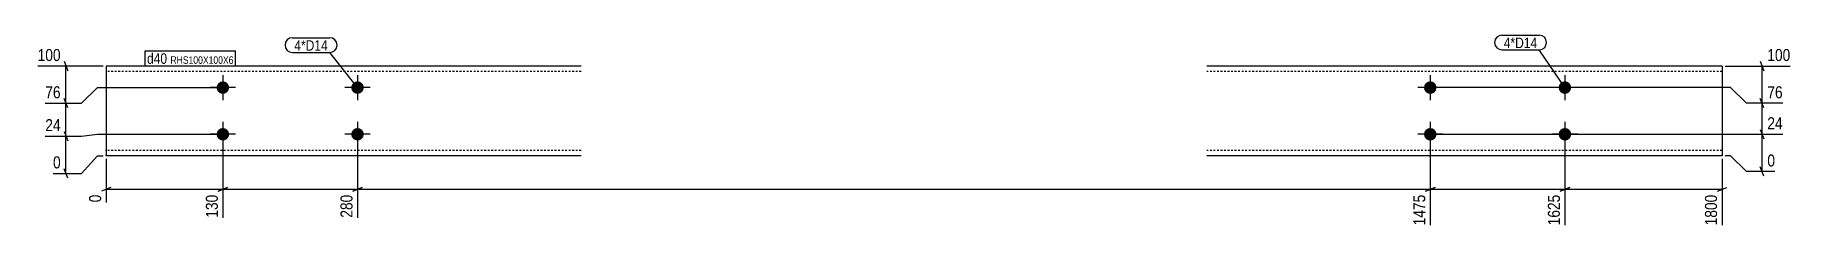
# Model space of a CAD drawing. Header units: millimetres. Extents: x 8 to 9915, y 8 to 222.
# Drawn here: x 8 to 1966, y 8 to 222 of the extents above.
import ezdxf

# ---------------------------------------------------------------- set-up
doc = ezdxf.new("R2010")
doc.units = ezdxf.units.MM
doc.linetypes.add('DXK_LINE_DOT2', pattern=[3.9198, 1.9599, -1.9599])
for name, color, linetype in [('MÅLSÆTNING', 7, 'Continuous'), ('STÅL', 7, 'Continuous'), ('TEKST', 7, 'Continuous')]:
    doc.layers.add(name, color=color, linetype=linetype)
doc.styles.add('Arial Narrow', font='ARIALN.TTF', dxfattribs={"height": 0.2})

msp = doc.modelspace()

# ---------------------------------------------------------------- hatches: boundary and pattern name
at = {"layer": 'STÅL', "linetype": 'Continuous'}
for points in [[(216.8, 156.9, -1), (216.8, 170.9, -1)], [(366.8, 156.9, -1), (366.8, 170.9, -1)], [(1561.8, 156.9, -1), (1561.8, 170.9, -1)], [(1711.8, 156.9, -1), (1711.8, 170.9, -1)], [(216.8, 104.9, -1), (216.8, 118.9, -1)], [(366.8, 104.9, -1), (366.8, 118.9, -1)], [(1561.8, 104.9, -1), (1561.8, 118.9, -1)], [(1711.8, 104.9, -1), (1711.8, 118.9, -1)]]:
    msp.add_hatch(color=3, dxfattribs=at).paths.add_polyline_path(points)

# ---------------------------------------------------------------- linework, layer by layer
at = {"layer": 'MÅLSÆTNING', "color": 7, "linetype": 'Continuous'}
for p, q in [((83.3, 187.9), (10.5, 187.9)), ((39.9, 193.2), (44.1, 182.7)), ((42, 146.4), (42, 187.9)), ((1890.3, 187.9), (1962.9, 187.9)), ((1929.3, 193.2), (1933.5, 182.7)), ((1931.4, 146.4), (1931.4, 187.9)), ((59.5, 146.4), (77, 163.9)), ((59.5, 146.4), (77, 163.9)), ((77, 163.9), (213.3, 163.9)), ((77, 163.9), (213.3, 163.9)), ((1896.4, 163.9), (1565.3, 163.9)), ((1896.4, 163.9), (1565.3, 163.9)), ((1913.9, 146.4), (1896.4, 163.9)), ((1913.9, 146.4), (1896.4, 163.9)), ((19, 146.4), (59.5, 146.4)), ((19, 146.4), (59.5, 146.4)), ((44.1, 141.2), (39.9, 151.7)), ((44.1, 141.2), (39.9, 151.7)), ((42, 109.8), (42, 146.4)), ((1954.4, 146.4), (1913.9, 146.4)), ((1954.4, 146.4), (1913.9, 146.4)), ((19, 109.8), (59.5, 109.8)), ((19, 109.8), (59.5, 109.8)), ((39.9, 115.1), (44.1, 104.6)), ((39.9, 115.1), (44.1, 104.6)), ((42, 68.3), (42, 109.8)), ((59.5, 109.8), (77, 111.9)), ((59.5, 109.8), (77, 111.9)), ((77, 111.9), (213.3, 111.9)), ((77, 111.9), (213.3, 111.9)), ((216.8, 108.4), (216.8, 19)), ((216.8, 108.4), (216.8, 19)), ((366.8, 108.4), (366.8, 19)), ((366.8, 108.4), (366.8, 19)), ((1561.8, 108.4), (1561.8, 10.5)), ((1561.8, 108.4), (1561.8, 10.5)), ((1565.3, 111.9), (1954.4, 111.9)), ((1711.8, 108.4), (1711.8, 10.5)), ((1711.8, 108.4), (1711.8, 10.5)), ((1929.3, 117.2), (1933.5, 106.7)), ((1931.4, 70.4), (1931.4, 111.9)), ((59.5, 68.3), (77, 87.9)), ((77, 87.9), (83.3, 87.9)), ((86.8, 84.4), (86.8, 36.1)), ((1886.8, 84.4), (1886.8, 10.5)), ((1896.4, 87.9), (1890.3, 87.9)), ((1913.9, 70.4), (1896.4, 87.9)), ((27.6, 68.3), (59.5, 68.3)), ((44.1, 63.1), (39.9, 73.6)), ((1945.8, 70.4), (1913.9, 70.4)), ((1933.5, 65.2), (1929.3, 75.7)), ((92.1, 52.7), (81.6, 48.5)), ((86.8, 50.6), (216.8, 50.6)), ((222.1, 52.7), (211.6, 48.5)), ((211.6, 48.5), (222.1, 52.7)), ((216.8, 50.6), (366.8, 50.6)), ((372.1, 52.7), (361.6, 48.5)), ((361.6, 48.5), (372.1, 52.7)), ((366.8, 50.6), (1561.8, 50.6)), ((1567.1, 52.7), (1556.6, 48.5)), ((1556.6, 48.5), (1567.1, 52.7)), ((1561.8, 50.6), (1711.8, 50.6)), ((1717.1, 52.7), (1706.6, 48.5)), ((1706.6, 48.5), (1717.1, 52.7)), ((1711.8, 50.6), (1886.8, 50.6)), ((1881.6, 48.5), (1892.1, 52.7))]:
    msp.add_line(p, q, dxfattribs=at)
at = {"layer": 'STÅL', "color": 2, "linetype": 'Continuous'}
for p, q in [((615.8, 187.9), (86.8, 187.9)), ((86.8, 187.9), (86.8, 88.8)), ((1886.8, 187.9), (1312.8, 187.9)), ((1886.8, 187.9), (1886.8, 87.9)), ((86.8, 87.9), (86.8, 88.8)), ((615.8, 87.9), (86.8, 87.9)), ((1886.8, 87.9), (1312.8, 87.9))]:
    msp.add_line(p, q, dxfattribs=at)
at = {"layer": 'STÅL', "color": 7, "linetype": 'DXK_LINE_DOT2'}
for p, q in [((615.8, 181.9), (86.8, 181.9)), ((1886.8, 181.9), (1312.8, 181.9)), ((86.8, 93.9), (86.8, 94.4)), ((615.8, 93.9), (86.8, 93.9)), ((1886.8, 93.9), (1312.8, 93.9)), ((1886.8, 93.9), (1886.8, 94.4))]:
    msp.add_line(p, q, dxfattribs=at)
at = {"layer": 'STÅL', "color": 3, "linetype": 'Continuous'}
for p, q in [((216.8, 177.9), (216.8, 149.9)), ((366.8, 177.9), (366.8, 149.9)), ((1561.8, 177.9), (1561.8, 149.9)), ((1711.8, 177.9), (1711.8, 149.9)), ((230.8, 163.9), (202.8, 163.9)), ((380.8, 163.9), (352.8, 163.9)), ((1575.8, 163.9), (1547.8, 163.9)), ((1725.8, 163.9), (1697.8, 163.9)), ((216.8, 125.9), (216.8, 97.9)), ((366.8, 125.9), (366.8, 97.9)), ((1561.8, 125.9), (1561.8, 97.9)), ((1711.8, 125.9), (1711.8, 97.9)), ((230.8, 111.9), (202.8, 111.9)), ((380.8, 111.9), (352.8, 111.9)), ((1575.8, 111.9), (1547.8, 111.9)), ((1725.8, 111.9), (1697.8, 111.9))]:
    msp.add_line(p, q, dxfattribs=at)

# ---------------------------------------------------------------- wipeouts: each hides what was drawn before it
at = {"color": 0}
for points in [[(333.7, 205), (333.7, 217.3), (296.4, 217.3), (296.4, 205)], [(1681, 207.9), (1681, 220.2), (1643.7, 220.2), (1643.7, 207.9)]]:
    msp.add_wipeout(points, dxfattribs=at).dxf.layer = 'TEKST'

# ---------------------------------------------------------------- next in the draw order: wipeouts: each hides what was drawn before it
at = {"color": 0, "linetype": 'Continuous'}
for points in [[(38.9, 190.7), (38.9, 210.3), (7.7, 210.3), (7.7, 190.7)], [(1965.7, 190.7), (1965.7, 210.3), (1934.5, 210.3), (1934.5, 190.7)], [(38.9, 149.2), (38.9, 168.8), (16.2, 168.8), (16.2, 149.2)], [(38.9, 112.6), (38.9, 132.2), (16.2, 132.2), (16.2, 112.6)], [(1957.2, 114.7), (1957.2, 134.3), (1934.5, 134.3), (1934.5, 114.7)], [(38.9, 71.1), (38.9, 90.7), (24.8, 90.7), (24.8, 71.1)], [(1948.6, 73.2), (1948.6, 92.8), (1934.5, 92.8), (1934.5, 73.2)], [(84, 47.4), (64.4, 47.4), (64.4, 33.3), (84, 33.3)], [(214, 47.4), (194.4, 47.4), (194.4, 16.2), (214, 16.2)], [(364, 47.4), (344.4, 47.4), (344.4, 16.2), (364, 16.2)], [(1559, 47.4), (1539.4, 47.4), (1539.4, 7.7), (1559, 7.7)], [(1709, 47.4), (1689.4, 47.4), (1689.4, 7.7), (1709, 7.7)], [(1884, 47.4), (1864.4, 47.4), (1864.4, 7.7), (1884, 7.7)]]:
    msp.add_wipeout(points, dxfattribs=at).dxf.layer = 'MÅLSÆTNING'
at = {"color": 0}
for points in [[(333.7, 205), (333.7, 217.3), (296.4, 217.3), (296.4, 205)], [(1681, 207.9), (1681, 220.2), (1643.7, 220.2), (1643.7, 207.9)], [(154.7, 190.4), (154.7, 202.6), (132.3, 202.6), (132.3, 190.4)]]:
    msp.add_wipeout(points, dxfattribs=at).dxf.layer = 'TEKST'

# ---------------------------------------------------------------- next in the draw order: linework, layer by layer
at = {"layer": 'MÅLSÆTNING', "color": 7, "linetype": 'Continuous'}
for p, q in [((1933.5, 141.2), (1929.3, 151.7)), ((1933.5, 141.2), (1929.3, 151.7)), ((1931.4, 111.9), (1931.4, 146.4)), ((1565.3, 111.9), (1954.4, 111.9)), ((1929.3, 117.2), (1933.5, 106.7))]:
    msp.add_line(p, q, dxfattribs=at)
at = {"layer": 'TEKST', "color": 7, "linetype": 'Continuous'}
for p, q in [((294.3, 219.4), (335.8, 219.4)), ((1641.6, 222.3), (1683.1, 222.3)), ((294.3, 202.9), (335.8, 202.9)), ((366.8, 163.9), (335.8, 202.9)), ((1641.6, 205.8), (1683.1, 205.8)), ((1711.8, 163.9), (1683.1, 205.8))]:
    msp.add_line(p, q, dxfattribs=at)
for centre, radius, start, end in [((294.3, 211.2), 8.22, 90, 270), ((335.8, 211.2), 8.23, 270, 90), ((1641.6, 214.1), 8.23, 90, 270), ((1683.1, 214.1), 8.23, 270, 90)]:
    msp.add_arc(centre, radius, start, end, dxfattribs=at)

# ---------------------------------------------------------------- next in the draw order: texts
at = {"layer": 'MÅLSÆTNING', "color": 3, "linetype": 'Continuous', "style": 'Arial Narrow'}
for s, height, p in [('100', 13.36, (10.5, 193.5)), ('100', 13.36, (1937.3, 193.5)), ('76', 13.36, (19, 152)), ('24', 13.36, (19, 115.4)), ('24', 13.36, (1937.3, 117.5)), ('0', 13.4, (27.6, 73.9)), ('0', 13.4, (1937.3, 76))]:
    msp.add_text(s, height=height, dxfattribs=at).set_placement(p)
for s, height, p in [('0', 13.4, (81.2, 36.1)), ('130', 13.36, (211.2, 19)), ('280', 13.36, (361.2, 19)), ('1475', 13.36, (1556.2, 10.5)), ('1625', 13.36, (1706.2, 10.5)), ('1800', 13.36, (1881.2, 10.5))]:
    msp.add_text(s, height=height, rotation=90.0002, dxfattribs=at).set_placement(p)
at = {"layer": 'TEKST', "color": 3, "style": 'Arial Narrow'}
for p in [(296.4, 205), (1643.7, 207.9)]:
    msp.add_text('4*D14', height=11.69, dxfattribs=at).set_placement(p)

# ---------------------------------------------------------------- next in the draw order: wipeouts: each hides what was drawn before it
at = {"color": 0}
msp.add_wipeout([(154.7, 190.4), (154.7, 202.6), (132.3, 202.6), (132.3, 190.4)], dxfattribs=at).dxf.layer = 'TEKST'

# ---------------------------------------------------------------- next in the draw order: linework, layer by layer
at = {"layer": 'TEKST', "color": 7, "linetype": 'Continuous'}
msp.add_line((130.2, 188.3), (130.2, 204.7), dxfattribs=at)

# ---------------------------------------------------------------- next in the draw order: wipeouts: each hides what was drawn before it
at = {"color": 0, "linetype": 'Continuous'}
msp.add_wipeout([(1957.2, 149.2), (1957.2, 168.8), (1934.5, 168.8), (1934.5, 149.2)], dxfattribs=at).dxf.layer = 'MÅLSÆTNING'
at = {"color": 0}
msp.add_wipeout([(228.8, 190.4), (228.8, 199.1), (158.4, 199.1), (158.4, 190.4)], dxfattribs=at).dxf.layer = 'TEKST'

# ---------------------------------------------------------------- next in the draw order: texts
at = {"layer": 'MÅLSÆTNING', "color": 3, "linetype": 'Continuous', "style": 'Arial Narrow'}
msp.add_text('76', height=13.36, dxfattribs=at).set_placement((1937.3, 152))

# ---------------------------------------------------------------- next in the draw order: wipeouts: each hides what was drawn before it
at = {"color": 0}
msp.add_wipeout([(228.8, 190.4), (228.8, 199.1), (158.4, 199.1), (158.4, 190.4)], dxfattribs=at).dxf.layer = 'TEKST'

# ---------------------------------------------------------------- next in the draw order: linework, layer by layer
at = {"layer": 'TEKST', "color": 7, "linetype": 'Continuous'}
for p, q in [((130.2, 204.7), (230.9, 204.7)), ((230.9, 188.3), (230.9, 204.7)), ((130.2, 188.3), (230.9, 188.3))]:
    msp.add_line(p, q, dxfattribs=at)

# ---------------------------------------------------------------- next in the draw order: texts
at = {"layer": 'TEKST', "color": 3, "style": 'Arial Narrow'}
for s, height, p in [('d40', 11.69, (132.3, 190.4)), ('RHS100X100X6', 8.351, (158.4, 190.4))]:
    msp.add_text(s, height=height, dxfattribs=at).set_placement(p)

doc.saveas('drawing.dxf')
